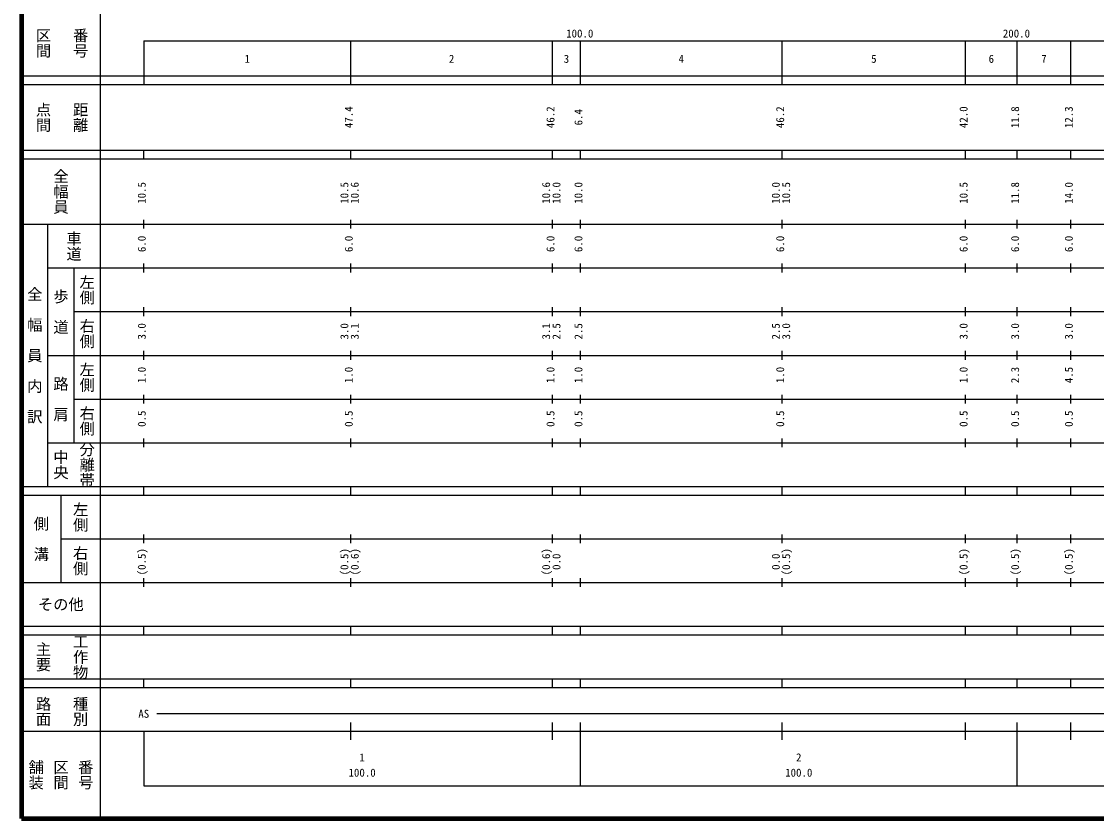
# Model space of a CAD drawing. Units: millimetres on the paper, enlarged 1000 times. Extents: x 40000 to 680000, y 20000 to 380000.
# Drawn here: x 40000 to 286182, y 20000 to 202409 of the extents above; entities that cross this region are included whole.
import ezdxf
from ezdxf.enums import TextEntityAlignment as Align

# ---------------------------------------------------------------- set-up
doc = ezdxf.new("R2010")
doc.units = ezdxf.units.MM
doc.header["$LTSCALE"] = 1000
doc.layers.add('M-TTL', color=2, linetype='Continuous', lineweight=140)
doc.layers.add('M-TTL-BAND', color=7, linetype='Continuous', lineweight=25)
doc.styles.add('@ＭＳ ゴシック', font='')
doc.styles.add('ＭＳ ゴシック', font='')
doc.styles.get('@ＭＳ ゴシック').set_extended_font_data('@MS Gothic')
doc.styles.get('ＭＳ ゴシック').set_extended_font_data('MS Gothic')

msp = doc.modelspace()

# ---------------------------------------------------------------- linework, layer by layer
at = {"layer": 'M-TTL'}
for p, q in [((40000, 380000), (40000, 20000)), ((40000, 20000), (680000, 20000))]:
    msp.add_line(p, q, dxfattribs=at)
at = {"layer": 'M-TTL-BAND'}
for p, q in [((58000, 370000), (58000, 20000)), ((68000, 198000), (579000, 198000)), ((68000, 198000), (68000, 188000)), ((115400, 188000), (115400, 198000)), ((161600, 188000), (161600, 198000)), ((168000, 188000), (168000, 198000)), ((214200, 188000), (214200, 198000)), ((256200, 188000), (256200, 198000)), ((268000, 188000), (268000, 198000)), ((280300, 188000), (280300, 198000)), ((40000, 190000), (579000, 190000)), ((40000, 188000), (579000, 188000)), ((40000, 173000), (579000, 173000)), ((68000, 171000), (68000, 173000)), ((115400, 171000), (115400, 173000)), ((161600, 171000), (161600, 173000)), ((168000, 171000), (168000, 173000)), ((214200, 171000), (214200, 173000)), ((256200, 171000), (256200, 173000)), ((268000, 171000), (268000, 173000)), ((280300, 171000), (280300, 173000)), ((40000, 171000), (579000, 171000)), ((40000, 156000), (579000, 156000)), ((46000, 96000), (46000, 156000)), ((68000, 155000), (68000, 157000)), ((115400, 155000), (115400, 157000)), ((161600, 155000), (161600, 157000)), ((168000, 155000), (168000, 157000)), ((214200, 155000), (214200, 157000)), ((256200, 155000), (256200, 157000)), ((268000, 155000), (268000, 157000)), ((280300, 155000), (280300, 157000)), ((46000, 146000), (579000, 146000)), ((52000, 146000), (52000, 106000)), ((68000, 145000), (68000, 147000)), ((115400, 145000), (115400, 147000)), ((161600, 145000), (161600, 147000)), ((168000, 145000), (168000, 147000)), ((214200, 145000), (214200, 147000)), ((256200, 145000), (256200, 147000)), ((268000, 145000), (268000, 147000)), ((280300, 145000), (280300, 147000)), ((52000, 136000), (579000, 136000)), ((68000, 135000), (68000, 137000)), ((115400, 135000), (115400, 137000)), ((161600, 135000), (161600, 137000)), ((168000, 135000), (168000, 137000)), ((214200, 135000), (214200, 137000)), ((256200, 135000), (256200, 137000)), ((268000, 135000), (268000, 137000)), ((280300, 135000), (280300, 137000)), ((46000, 126000), (579000, 126000)), ((68000, 125000), (68000, 127000)), ((115400, 125000), (115400, 127000)), ((161600, 125000), (161600, 127000)), ((168000, 125000), (168000, 127000)), ((214200, 125000), (214200, 127000)), ((256200, 125000), (256200, 127000)), ((268000, 125000), (268000, 127000)), ((280300, 125000), (280300, 127000)), ((52000, 116000), (579000, 116000)), ((68000, 115000), (68000, 117000)), ((115400, 115000), (115400, 117000)), ((161600, 115000), (161600, 117000)), ((168000, 115000), (168000, 117000)), ((214200, 115000), (214200, 117000)), ((256200, 115000), (256200, 117000)), ((268000, 115000), (268000, 117000)), ((280300, 115000), (280300, 117000)), ((46000, 106000), (579000, 106000)), ((68000, 105000), (68000, 107000)), ((115400, 105000), (115400, 107000)), ((161600, 105000), (161600, 107000)), ((168000, 105000), (168000, 107000)), ((214200, 105000), (214200, 107000)), ((256200, 105000), (256200, 107000)), ((268000, 105000), (268000, 107000)), ((280300, 105000), (280300, 107000)), ((40000, 96000), (579000, 96000)), ((40000, 94000), (579000, 94000)), ((49000, 94000), (49000, 74000)), ((68000, 94000), (68000, 96000)), ((115400, 94000), (115400, 96000)), ((161600, 94000), (161600, 96000)), ((168000, 94000), (168000, 96000)), ((214200, 94000), (214200, 96000)), ((256200, 94000), (256200, 96000)), ((268000, 94000), (268000, 96000)), ((280300, 94000), (280300, 96000)), ((49000, 84000), (579000, 84000)), ((68000, 83000), (68000, 85000)), ((115400, 83000), (115400, 85000)), ((161600, 83000), (161600, 85000)), ((168000, 83000), (168000, 85000)), ((214200, 83000), (214200, 85000)), ((256200, 83000), (256200, 85000)), ((268000, 83000), (268000, 85000)), ((280300, 83000), (280300, 85000)), ((40000, 74000), (579000, 74000)), ((68000, 73000), (68000, 75000)), ((115400, 73000), (115400, 75000)), ((161600, 73000), (161600, 75000)), ((168000, 73000), (168000, 75000)), ((214200, 73000), (214200, 75000)), ((256200, 73000), (256200, 75000)), ((268000, 73000), (268000, 75000)), ((280300, 73000), (280300, 75000)), ((40000, 64000), (579000, 64000)), ((40000, 62000), (579000, 62000)), ((68000, 62000), (68000, 64000)), ((115400, 62000), (115400, 64000)), ((161600, 62000), (161600, 64000)), ((168000, 62000), (168000, 64000)), ((214200, 62000), (214200, 64000)), ((256200, 62000), (256200, 64000)), ((268000, 62000), (268000, 64000)), ((280300, 62000), (280300, 64000)), ((40000, 52000), (579000, 52000)), ((68000, 50000), (68000, 52000)), ((115400, 50000), (115400, 52000)), ((161600, 50000), (161600, 52000)), ((168000, 50000), (168000, 52000)), ((214200, 50000), (214200, 52000)), ((256200, 50000), (256200, 52000)), ((268000, 50000), (268000, 52000)), ((280300, 50000), (280300, 52000)), ((40000, 50000), (579000, 50000)), ((71000, 44000), (564000, 44000)), ((115400, 38000), (115400, 42000)), ((161600, 38000), (161600, 42000)), ((168000, 27500), (168000, 42000)), ((214200, 38000), (214200, 42000)), ((256200, 38000), (256200, 42000)), ((268000, 27500), (268000, 42000)), ((280300, 38000), (280300, 42000)), ((40000, 40000), (579000, 40000)), ((68000, 40000), (68000, 27500)), ((68000, 27500), (579000, 27500))]:
    msp.add_line(p, q, dxfattribs=at)

# ---------------------------------------------------------------- texts
at = {"layer": 'M-TTL-BAND', "style": '@ＭＳ ゴシック'}
for s, p in [('区間', (45000, 197500)), ('番号', (53500, 197500)), ('点間', (45000, 180500)), ('距離', (53500, 180500)), ('全幅員', (49000, 163500)), ('車道', (52000, 151000)), ('左側', (55000, 141000)), ('全\u3000幅\u3000員\u3000内\u3000訳', (43000, 126000)), ('歩\u3000道', (49000, 136000)), ('右側', (55000, 131000)), ('左側', (55000, 121000)), ('路\u3000肩', (49000, 116000)), ('右側', (55000, 111000)), ('分離帯', (55000, 101000)), ('中央', (49000, 101000)), ('左側', (53500, 89000)), ('側\u3000溝', (44500, 84000)), ('右側', (53500, 79000)), ('工作物', (53500, 57000)), ('主要', (45000, 57000)), ('路面', (45000, 44500)), ('種別', (53500, 44500)), ('舗装', (43333, 30000)), ('区間', (49000, 30000)), ('番号', (54667, 30000))]:
    msp.add_text(s, height=2566, rotation=270, dxfattribs=at).set_placement(p, align=Align.MIDDLE_CENTER)
at = {"layer": 'M-TTL-BAND', "style": 'ＭＳ ゴシック'}
for s, p in [('100.0', (167844, 198195)), ('200.0', (267844, 198195)), ('1', (91700, 192405)), ('2', (138500, 192405)), ('3', (164800, 192405)), ('4', (191100, 192405)), ('5', (235200, 192405)), ('6', (262100, 192405)), ('7', (274150, 192405)), ('AS', (68000, 42500)), ('1', (118000, 32523)), ('2', (218000, 32523)), ('100.0', (118000, 29033)), ('100.0', (218000, 29033))]:
    msp.add_text(s, height=1833, dxfattribs=at).set_placement(p, align=Align.BOTTOM_CENTER)
for s, p in [('47.4', (116400, 180500)), ('46.2', (162600, 180500)), ('6.4', (169000, 180500)), ('46.2', (215200, 180500)), ('42.0', (257200, 180500)), ('11.8', (269000, 180500)), ('12.3', (281300, 180500)), ('10.5', (69000, 163174)), ('10.5', (115400, 163174)), ('10.6', (117770, 163174)), ('10.6', (161600, 163174)), ('10.0', (163970, 163174)), ('10.0', (169000, 163174)), ('10.0', (214200, 163174)), ('10.5', (216570, 163174)), ('10.5', (257200, 163174)), ('11.8', (269000, 163174)), ('14.0', (281300, 163174)), ('6.0', (69000, 151500)), ('6.0', (116400, 151500)), ('6.0', (162600, 151500)), ('6.0', (169000, 151500)), ('6.0', (215200, 151500)), ('6.0', (257200, 151500)), ('6.0', (269000, 151500)), ('6.0', (281300, 151500)), ('3.0', (69000, 131500)), ('3.0', (115400, 131500)), ('3.1', (117770, 131500)), ('3.1', (161600, 131500)), ('2.5', (163970, 131500)), ('2.5', (169000, 131500)), ('2.5', (214200, 131500)), ('3.0', (216570, 131500)), ('3.0', (257200, 131500)), ('3.0', (269000, 131500)), ('3.0', (281300, 131500)), ('1.0', (69000, 121500)), ('1.0', (116400, 121500)), ('1.0', (162600, 121500)), ('1.0', (169000, 121500)), ('1.0', (215200, 121500)), ('1.0', (257200, 121500)), ('2.3', (269000, 121500)), ('4.5', (281300, 121500)), ('0.5', (69000, 111500)), ('0.5', (116400, 111500)), ('0.5', (162600, 111500)), ('0.5', (169000, 111500)), ('0.5', (215200, 111500)), ('0.5', (257200, 111500)), ('0.5', (269000, 111500)), ('0.5', (281300, 111500)), ('(0.5)', (69000, 78764)), ('(0.5)', (115400, 78764)), ('(0.6)', (117770, 78764)), ('(0.6)', (161600, 78764)), ('(0.5)', (216570, 78764)), ('(0.5)', (257200, 78764)), ('(0.5)', (269000, 78764)), ('(0.5)', (281300, 78764)), ('0.0', (163970, 78764)), ('0.0', (214200, 78764))]:
    msp.add_text(s, height=1833, rotation=90, dxfattribs=at).set_placement(p, align=Align.BOTTOM_CENTER)
msp.add_text('その他', height=2566, dxfattribs=at).set_placement((49000, 69000), align=Align.MIDDLE_CENTER)

doc.saveas('drawing.dxf')
